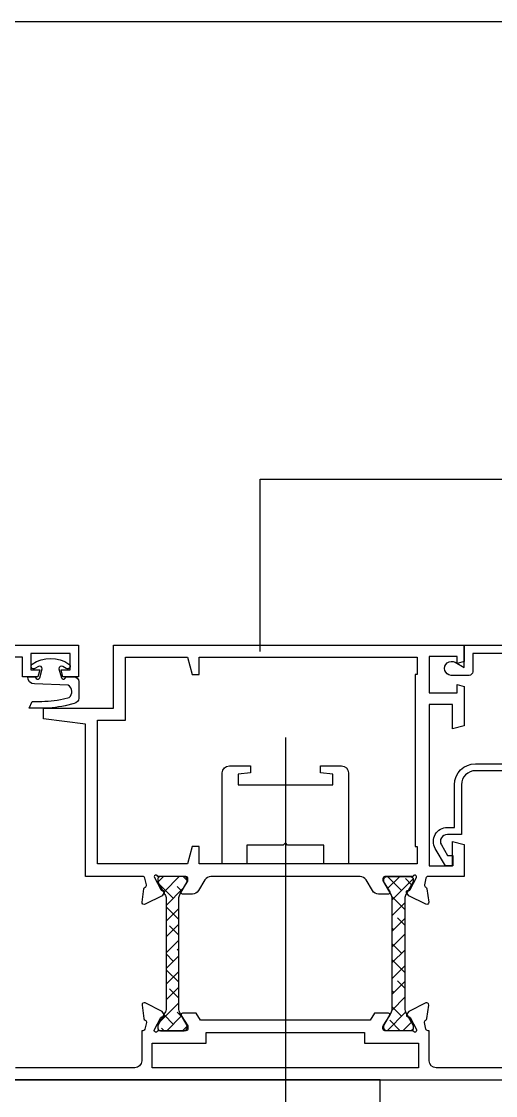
# Model space of a CAD drawing. Header units: metres. Extents: x 2568 to 3552, y 893 to 2293.
# Drawn here: x 3120.3 to 3187.9, y 1986.8 to 2140.1 of the extents above; entities that cross this region are included whole.
import ezdxf

# ---------------------------------------------------------------- set-up
doc = ezdxf.new("R2010")
doc.units = ezdxf.units.M
for name, color, linetype in [('1', 1, 'Continuous'), ('10', 1, 'Continuous'), ('型材', 1, 'Continuous'), ('玻璃', 7, 'Continuous'), ('胶条', 6, 'Continuous'), ('附件', 5, 'Continuous'), ('隔热条', 3, 'Continuous')]:
    doc.layers.add(name, color=color, linetype=linetype)

msp = doc.modelspace()

# ---------------------------------------------------------------- hatches: boundary and pattern name
at = {"layer": '隔热条'}
h = msp.add_hatch(dxfattribs=at)
h.set_pattern_fill('ANSI38', scale=0.5)
h.paths.add_polyline_path([(3140.94, 2014.89, 0.13), (3140.78, 2015.49), (3140.65, 2015.72), (3140.67, 2015.76, 0.58), (3140.51, 2016.07), (3140.45, 2016.07), (3139.74, 2017.29), (3139.74, 2017.65, -0.41), (3140.14, 2018.05), (3143.54, 2018.05, -0.41), (3143.94, 2017.65), (3143.94, 2017.29), (3143.39, 2016.33), (3143.1, 2015.85, 0.09), (3143.08, 2015.79), (3142.9, 2015.49, 0.13), (3142.74, 2014.89), (3142.74, 1999.21, 0.13), (3142.9, 1998.61), (3143.08, 1998.31, 0.09), (3143.1, 1998.24), (3143.39, 1997.77), (3143.94, 1996.81), (3143.94, 1996.45, -0.41), (3143.55, 1996.05), (3140.13, 1996.05, -0.41), (3139.74, 1996.45), (3139.74, 1996.81), (3140.45, 1998.03), (3140.51, 1998.03, 0.58), (3140.67, 1998.34), (3140.65, 1998.38), (3140.78, 1998.61, 0.13), (3140.94, 1999.21)])
h.paths.add_polyline_path([(3174.99, 1999.21, 0.13), (3175.15, 1998.61), (3175.28, 1998.38), (3175.25, 1998.34, 0.58), (3175.41, 1998.03), (3175.48, 1998.03), (3176.19, 1996.81), (3176.19, 1996.45, -0.41), (3175.79, 1996.05), (3172.38, 1996.05, -0.41), (3171.99, 1996.45), (3171.99, 1996.81), (3172.54, 1997.77), (3172.83, 1998.24, 0.09), (3172.85, 1998.31), (3173.02, 1998.61, 0.13), (3173.19, 1999.21), (3173.19, 2014.89, 0.13), (3173.02, 2015.49), (3172.85, 2015.79, 0.09), (3172.83, 2015.85), (3172.54, 2016.33), (3171.99, 2017.29), (3171.99, 2017.65, -0.41), (3172.39, 2018.05), (3175.79, 2018.05, -0.41), (3176.19, 2017.65), (3176.19, 2017.29), (3175.48, 2016.07), (3175.41, 2016.07, 0.58), (3175.25, 2015.76), (3175.28, 2015.72), (3175.15, 2015.49, 0.13), (3174.99, 2014.89)])

# ---------------------------------------------------------------- linework, layer by layer
msp.add_lwpolyline([(3108.24, 1982.58), (3108.32, 1982.17), (3107.9, 1982.1), (3106.46, 1980.05, 2.41), (3119.46, 1967.05), (3119.46, 1967.65), (3120.62, 1969.59, 0.58), (3120.36, 1970.05), (3117.46, 1970.05), (3117.46, 1972.22), (3120.84, 1977.05), (3157.67, 1977.05), (3157.96, 1977.35), (3158.26, 1977.05), (3168.9, 1977.05, -0.61), (3169.07, 1976.73), (3166.02, 1974.52, 0.18), (3167.76, 1974.05), (3171.46, 1974.05), (3171.46, 1989.05), (3112.77, 1989.05)], format="xyb", close=True)
at = {"layer": '1'}
msp.add_line((3013.88, 2140.05), (3387.32, 2140.05), dxfattribs=at)
at = {"layer": '10'}
for p, q in [((3154.35, 2050.16), (3154.35, 2074.74)), ((3154.35, 2074.74), (3494.29, 2074.74))]:
    msp.add_line(p, q, dxfattribs=at)
at = {"layer": '型材'}
msp.add_lwpolyline([(3169.26, 1995.8), (3169.26, 1994.25), (3176.96, 1994.25), (3176.96, 1990.75), (3138.96, 1990.75), (3138.96, 1994.25), (3146.66, 1994.25), (3146.66, 1995.8)], close=True, dxfattribs=at)
at = {"layer": '玻璃'}
for points in [[(3084.46, 2051.05), (3128.46, 2051.05), (3128.46, 2046.55), (3126.22, 2046.55), (3125.96, 2047.55), (3127.26, 2047.55), (3127.26, 2049.85), (3121.66, 2049.85), (3121.66, 2047.55), (3122.94, 2047.55), (3122.66, 2046.55), (3120.46, 2046.55), (3120.46, 2049.35), (3107.46, 2049.35, 0.41)], [(3202.26, 2049.85), (3184.67, 2049.85), (3184.67, 2047.25, -0.41), (3184.17, 2046.75), (3181.58, 2046.75, -1.25), (3182.16, 2048.61), (3183.46, 2047.86), (3183.46, 2051.05), (3205.46, 2051.05)], [(3195.46, 2033.15), (3185.07, 2033.15, 0.41), (3183.07, 2031.15), (3183.07, 2024.05), (3181.07, 2024.05, 0.58), (3180.2, 2022.55), (3181.07, 2021.05), (3181.82, 2021.05), (3181.82, 2019.55), (3180.78, 2019.55), (3179.33, 2022.05, -0.58), (3181.07, 2025.05), (3182.07, 2025.05), (3182.07, 2031.15, -0.41), (3185.07, 2034.15), (3195.46, 2034.15, -0.41)], [(3197.46, 1990.75), (3179.46, 1990.75, -0.41), (3178.46, 1991.75), (3178.46, 1996.05), (3178.3, 1996.05, -0.35), (3178, 1996.28), (3177.8, 1997.22, -0.36), (3177.97, 1997.56, 0.27), (3178.15, 1997.8), (3178.41, 1999.71, 0.59), (3177.98, 2000.02), (3175.55, 1998.81), (3175.25, 1998.34, 0.58), (3175.41, 1998.03), (3175.59, 1998.02, -0.27), (3175.76, 1997.91), (3176.64, 1996.21, -1.21), (3176.18, 1996.05), (3172.16, 1996.05, -0.41), (3171.86, 1996.35), (3171.86, 1996.56, -0.14), (3171.91, 1996.72), (3172.83, 1998.24, 0.58), (3172.66, 1998.55), (3170.67, 1998.55), (3170.07, 1997.55), (3145.86, 1997.55), (3145.25, 1998.55), (3143.27, 1998.55, 0.58), (3143.1, 1998.24), (3144.02, 1996.72, -0.14), (3144.06, 1996.56), (3144.06, 1996.35, -0.41), (3143.76, 1996.05), (3139.75, 1996.05, -1.21), (3139.28, 1996.21), (3140.17, 1997.91, -0.27), (3140.34, 1998.02), (3140.51, 1998.03, 0.58), (3140.67, 1998.34), (3140.37, 1998.81), (3137.95, 2000.02, 0.59), (3137.52, 1999.71), (3137.77, 1997.8, 0.27), (3137.96, 1997.56, -0.36), (3138.13, 1997.22), (3137.92, 1996.28, -0.35), (3137.63, 1996.05), (3137.46, 1996.05), (3137.46, 1991.75, -0.41), (3136.46, 1990.75), (3119.46, 1990.75)]]:
    msp.add_lwpolyline(points, format="xyb", dxfattribs=at)
for points in [[(3175.55, 2015.29), (3175.25, 2015.76, -0.58), (3175.41, 2016.07), (3175.59, 2016.07, 0.27), (3175.76, 2016.18), (3176.64, 2017.89, 1.21), (3176.18, 2018.05), (3172.16, 2018.05, 0.41), (3171.86, 2017.75), (3171.86, 2017.53, 0.14), (3171.91, 2017.38), (3172.83, 2015.85, -0.58), (3172.66, 2015.55), (3171.24, 2015.55, -0.26), (3170.38, 2016.03), (3169.46, 2017.56, 0.26), (3168.6, 2018.05), (3147.33, 2018.05, 0.26), (3146.47, 2017.56), (3145.55, 2016.03, -0.26), (3144.69, 2015.55), (3143.27, 2015.55, -0.58), (3143.1, 2015.85), (3144.02, 2017.38, 0.14), (3144.06, 2017.53), (3144.06, 2017.75, 0.41), (3143.76, 2018.05), (3139.75, 2018.05, 1.21), (3139.28, 2017.89), (3140.17, 2016.18, 0.27), (3140.34, 2016.07), (3140.51, 2016.07, -0.58), (3140.67, 2015.76), (3140.37, 2015.29), (3137.95, 2014.08, -0.59), (3137.52, 2014.39), (3137.77, 2016.3, -0.27), (3137.96, 2016.54, 0.36), (3138.13, 2016.88), (3137.92, 2017.81, 0.35), (3137.63, 2018.05), (3129.46, 2018.05), (3129.46, 2039.81), (3123.46, 2040.55), (3123.46, 2042.05), (3133.46, 2042.05), (3133.46, 2051.05), (3183.46, 2051.05), (3183.46, 2048.72), (3182.46, 2048.45), (3182.46, 2049.45), (3178.46, 2049.45), (3178.46, 2044.25), (3182.46, 2044.25), (3182.46, 2045.45), (3183.46, 2045.18), (3183.46, 2039.54), (3181.81, 2039.1), (3181.81, 2042.6), (3178.46, 2042.6), (3178.46, 2019.55), (3181.81, 2019.55), (3181.81, 2023.05), (3183.46, 2022.61), (3183.46, 2018.05), (3178.3, 2018.05, 0.35), (3178, 2017.81), (3177.8, 2016.88, 0.36), (3177.97, 2016.54, -0.27), (3178.15, 2016.3), (3178.41, 2014.39, -0.59), (3177.98, 2014.08)], [(3163.46, 2022.54), (3158.26, 2022.54), (3157.96, 2022.84), (3157.66, 2022.54), (3152.46, 2022.54), (3152.46, 2019.85), (3148.96, 2019.85), (3148.96, 2032.85, -0.41), (3149.96, 2033.85), (3152.96, 2033.85), (3152.96, 2032.85), (3151.21, 2032.65), (3151.21, 2031.15), (3164.71, 2031.15), (3164.71, 2032.65), (3162.96, 2032.85), (3162.96, 2033.85), (3165.96, 2033.85, -0.41), (3166.96, 2032.85), (3166.96, 2019.85), (3163.46, 2019.85)]]:
    msp.add_lwpolyline(points, format="xyb", close=True, dxfattribs=at)
for points in [[(3176.46, 2022.35), (3176.76, 2022.35), (3176.76, 2019.85), (3145.66, 2019.85), (3145.66, 2022.35), (3144.66, 2022.35), (3143.99, 2019.85), (3131.16, 2019.85), (3131.16, 2040.35), (3135.16, 2040.35), (3135.16, 2049.35), (3143.98, 2049.35), (3144.66, 2046.85), (3145.66, 2046.85), (3145.66, 2049.35), (3176.76, 2049.35), (3176.76, 2046.85), (3176.46, 2046.85)], [(3169.26, 1995.8), (3169.26, 1994.25), (3176.96, 1994.25), (3176.96, 1990.75), (3138.96, 1990.75), (3138.96, 1994.25), (3146.66, 1994.25), (3146.66, 1995.8)]]:
    msp.add_lwpolyline(points, close=True, dxfattribs=at)
msp.add_lwpolyline([(3111.46, 1989.05), (3205.46, 1989.05)], dxfattribs=at)
at = {"layer": '胶条'}
msp.add_lwpolyline([(3122.17, 2045.52, -0.41), (3121.2, 2046.55), (3122.25, 2046.55), (3122.42, 2046.32, 0.62), (3122.91, 2046.41), (3123.27, 2047.68, 0.61), (3122.73, 2048.01), (3122.24, 2047.72, -0.96), (3121.84, 2048.34, -0.32), (3127.09, 2048.34, -0.96), (3126.69, 2047.72), (3126.2, 2048.01, 0.61), (3125.66, 2047.68), (3126.02, 2046.41, 0.62), (3126.51, 2046.32), (3126.68, 2046.55), (3127.79, 2046.55, -0.4), (3128.49, 2045.87), (3128.49, 2043.51, -0.38), (3127.82, 2042.75), (3126.55, 2042.42, -0.06), (3122.77, 2042.05), (3121.4, 2042.05), (3121.84, 2043.04), (3122.77, 2043.04, 0.06), (3126.3, 2043.38), (3127.1, 2043.59, 0.52), (3126.98, 2045.35)], format="xyb", close=True, dxfattribs=at)
msp.add_lwpolyline([(3122.17, 2045.52, -0.41), (3121.2, 2046.55), (3122.25, 2046.55), (3122.42, 2046.32, 0.62), (3122.91, 2046.41), (3123.27, 2047.68, 0.61), (3122.73, 2048.01), (3122.24, 2047.72, -0.96), (3121.84, 2048.34, -0.32), (3127.09, 2048.34, -0.96), (3126.69, 2047.72), (3126.2, 2048.01, 0.61), (3125.66, 2047.68), (3126.02, 2046.41, 0.62), (3126.51, 2046.32), (3126.68, 2046.55), (3127.79, 2046.55, -0.4), (3128.49, 2045.87), (3128.49, 2043.51, -0.38), (3127.82, 2042.75), (3126.55, 2042.42, -0.06), (3122.77, 2042.05), (3121.4, 2042.05), (3121.84, 2043.04), (3122.77, 2043.04, 0.06), (3126.3, 2043.38), (3127.1, 2043.59, 0.52), (3126.98, 2045.35)], format="xyb", close=True, dxfattribs=at)
at = {"layer": '附件'}
msp.add_line((3157.96, 2037.9), (3157.96, 1973.69), dxfattribs=at)
at = {"layer": '隔热条'}
for points in [[(3142.74, 2014.89, -0.13), (3142.9, 2015.49), (3143.94, 2017.29), (3143.94, 2017.65, 0.41), (3143.54, 2018.05), (3140.14, 2018.05, 0.41), (3139.74, 2017.65), (3139.74, 2017.29), (3140.78, 2015.49, -0.13), (3140.94, 2014.89), (3140.94, 1999.21, -0.13), (3140.78, 1998.61), (3139.74, 1996.81), (3139.74, 1996.45, 0.41), (3140.14, 1996.05), (3143.54, 1996.05, 0.41), (3143.94, 1996.45), (3143.94, 1996.81), (3142.9, 1998.61, -0.13), (3142.74, 1999.21)], [(3173.19, 2014.89, 0.13), (3173.02, 2015.49), (3171.99, 2017.29), (3171.99, 2017.65, -0.41), (3172.39, 2018.05), (3175.79, 2018.05, -0.41), (3176.19, 2017.65), (3176.19, 2017.29), (3175.15, 2015.49, 0.13), (3174.99, 2014.89), (3174.99, 1999.21, 0.13), (3175.15, 1998.61), (3176.19, 1996.81), (3176.19, 1996.45, -0.41), (3175.79, 1996.05), (3172.39, 1996.05, -0.41), (3171.99, 1996.45), (3171.99, 1996.81), (3173.02, 1998.61, 0.13), (3173.19, 1999.21)]]:
    msp.add_lwpolyline(points, format="xyb", close=True, dxfattribs=at)

doc.saveas('drawing.dxf')
